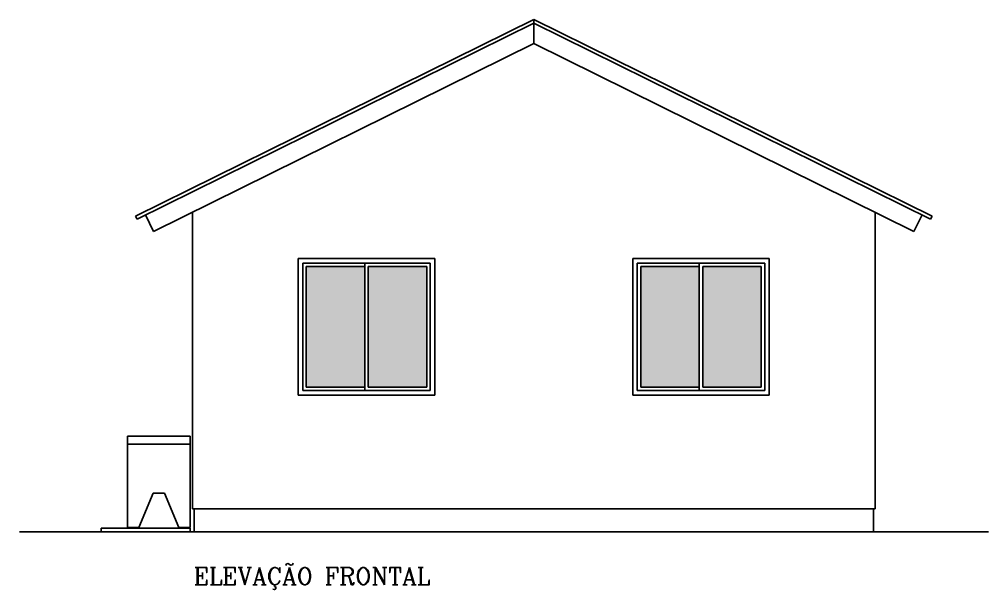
# Model space of a CAD drawing. Extents: x 98 to 558, y -86 to 6.
# Drawn here: x 133.02 to 141.54, y -58.46 to -53.45 of the extents above; entities that cross this region are included whole.
import ezdxf

# ---------------------------------------------------------------- set-up
doc = ezdxf.new("R2010")
doc.units = 0
doc.header["$LTSCALE"] = 5
doc.linetypes.add('DASHED2', pattern=[0.375, 0.25, -0.125])
for name, color, linetype in [('CONCRETO', 5, 'CONTINUOUS'), ('COTAS', 244, 'CONTINUOUS'), ('JANELA', 1, 'CONTINUOUS'), ('PAREDE', 7, 'CONTINUOUS'), ('TANQUE', 1, 'CONTINUOUS'), ('TERRA', 7, 'CONTINUOUS'), ('TEXTO', 1, 'CONTINUOUS'), ('VISTAP', 244, 'CONTINUOUS')]:
    doc.layers.add(name, color=color, linetype=linetype)
doc.styles.add('ROMANC', font='ROMANC.SHX')

msp = doc.modelspace()

# ---------------------------------------------------------------- linework, layer by layer
at = {"layer": 'CONCRETO', "color": 244, "linetype": 'CONTINUOUS'}
for p, q in [((139.6096, -55.5496), (138.4096, -55.5496)), ((140.5396, -57.7496), (134.5396, -57.7496))]:
    msp.add_line(p, q, dxfattribs=at)
at = {"layer": 'CONCRETO', "color": 30, "linetype": 'CONTINUOUS'}
for p, q in [((134.5546, -57.7496), (134.5546, -57.9496)), ((140.5246, -57.7496), (140.5246, -57.9496)), ((134.5196, -57.9196), (133.7396, -57.9196)), ((133.7396, -57.9196), (133.7396, -57.9496)), ((134.5196, -57.9496), (134.5196, -57.9196))]:
    msp.add_line(p, q, dxfattribs=at)
at = {"layer": 'COTAS', "color": 1, "linetype": 'CONTINUOUS'}
for p, q in [((134.0408, -55.1765), (137.5395, -53.4494)), ((134.054, -55.2035), (137.5395, -53.4828)), ((137.5395, -53.4494), (141.0408, -55.1765)), ((137.5395, -53.4494), (137.5395, -53.6626)), ((137.5395, -53.4828), (141.0276, -55.2035)), ((134.1988, -55.3118), (137.5395, -53.6626)), ((140.8803, -55.3118), (137.5395, -53.6626)), ((134.0408, -55.1765), (134.054, -55.2035)), ((141.0408, -55.1765), (141.0276, -55.2035))]:
    msp.add_line(p, q, dxfattribs=at)
at = {"layer": 'COTAS', "color": 252, "linetype": 'CONTINUOUS'}
msp.add_solid([(135.5396, -55.6196), (136.0546, -55.6196), (135.5396, -56.6796), (136.0546, -56.6796)], dxfattribs=at)
at = {"layer": 'JANELA', "color": 244, "linetype": 'CONTINUOUS'}
for p, q in [((135.4696, -56.7496), (135.4696, -55.5496)), ((136.6696, -55.5496), (135.4696, -55.5496)), ((136.6296, -55.5896), (135.5096, -55.5896)), ((135.5096, -56.7096), (135.5096, -55.5896)), ((135.5396, -56.6796), (135.5396, -55.6196)), ((136.0546, -55.6196), (135.5396, -55.6196)), ((136.0546, -55.5896), (136.0546, -56.7096)), ((136.0846, -55.6196), (136.0846, -56.6796)), ((136.5996, -55.6196), (136.0846, -55.6196)), ((136.5996, -56.6796), (136.5996, -55.6196)), ((136.6296, -56.7096), (136.6296, -55.5896)), ((136.6696, -56.7496), (136.6696, -55.5496)), ((138.4096, -56.7496), (138.4096, -55.5496)), ((139.6096, -55.5496), (138.4096, -55.5496)), ((139.5696, -55.5896), (138.4496, -55.5896)), ((138.4496, -56.7096), (138.4496, -55.5896)), ((138.9946, -55.6196), (138.4796, -55.6196)), ((138.4796, -56.6796), (138.4796, -55.6196)), ((138.9946, -55.5896), (138.9946, -56.7096)), ((139.5396, -55.6196), (139.0246, -55.6196)), ((139.0246, -55.6196), (139.0246, -56.6796)), ((139.5396, -56.6796), (139.5396, -55.6196)), ((139.5696, -56.7096), (139.5696, -55.5896)), ((139.6096, -56.7496), (139.6096, -55.5496)), ((136.6296, -56.7096), (135.5096, -56.7096)), ((136.0546, -56.6796), (135.5396, -56.6796)), ((136.5996, -56.6796), (136.0846, -56.6796)), ((139.5696, -56.7096), (138.4496, -56.7096)), ((138.9946, -56.6796), (138.4796, -56.6796)), ((139.5396, -56.6796), (139.0246, -56.6796)), ((136.6696, -56.7496), (135.4696, -56.7496)), ((139.6096, -56.7496), (138.4096, -56.7496))]:
    msp.add_line(p, q, dxfattribs=at)
at = {"layer": 'JANELA', "color": 252, "linetype": 'CONTINUOUS'}
for points in [[(136.5996, -55.6196), (136.0846, -55.6196), (136.5996, -56.6796), (136.0846, -56.6796)], [(138.4796, -55.6196), (138.4796, -55.6196), (138.9946, -55.6196), (138.4796, -56.6796)], [(138.9946, -55.6196), (138.4796, -56.6796), (138.9946, -56.6796)], [(139.0246, -55.6196), (139.5396, -55.6196), (139.0246, -56.6796), (139.5396, -56.6796)]]:
    msp.add_solid(points, dxfattribs=at)
at = {"layer": 'PAREDE', "color": 244, "linetype": 'CONTINUOUS'}
for p, q in [((134.5396, -57.7496), (134.5396, -55.1435)), ((140.5396, -57.7496), (140.5396, -55.1436))]:
    msp.add_line(p, q, dxfattribs=at)
at = {"layer": 'TANQUE', "color": 30, "linetype": 'CONTINUOUS'}
for p, q in [((134.5197, -57.1118), (133.9697, -57.1118)), ((133.9697, -57.9118), (133.9697, -57.1118)), ((134.5197, -57.1118), (134.5197, -57.9118)), ((134.5197, -57.1818), (133.9697, -57.1818)), ((134.0697, -57.9118), (134.1947, -57.6118)), ((134.2947, -57.6118), (134.1947, -57.6118)), ((134.4197, -57.9118), (134.2947, -57.6118)), ((134.0697, -57.9118), (133.9697, -57.9118)), ((134.5197, -57.9118), (134.4197, -57.9118))]:
    msp.add_line(p, q, dxfattribs=at)
at = {"layer": 'TERRA', "color": 3, "linetype": 'CONTINUOUS'}
msp.add_line((141.5373, -57.9496), (133.0196, -57.9496), dxfattribs=at)
at = {"layer": 'VISTAP', "color": 1, "linetype": 'DASHED2'}
for p, q in [((134.1267, -55.1676), (134.1988, -55.3118)), ((140.9529, -55.1666), (140.8803, -55.3118))]:
    msp.add_line(p, q, dxfattribs=at)

# ---------------------------------------------------------------- texts
at = {"layer": 'TEXTO', "color": 5, "ltscale": 0.3, "style": 'ROMANC'}
msp.add_text('ELEVAÇÃO FRONTAL', height=0.15, dxfattribs=at).set_placement((134.5508, -58.4155))

doc.saveas('drawing.dxf')
